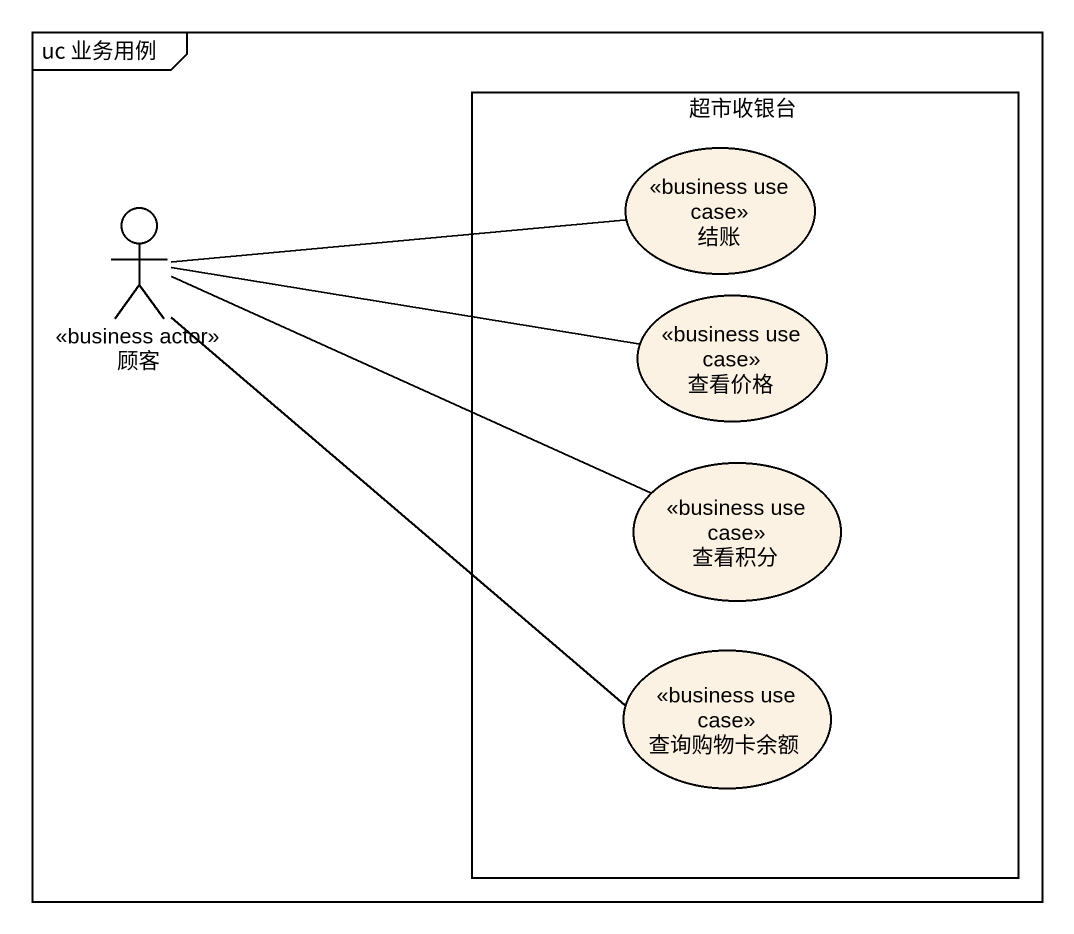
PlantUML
@startuml
mainframe uc 业务用例
rectangle 超市收银台 {
  usecase 结账 <<business use case>>
  usecase 查看价格 <<business use case>>
  usecase 查看积分 <<business use case>>
  usecase 查询购物卡余额 <<business use case>>
}
actor 顾客 <<business actor>>
顾客 -right- 结账
顾客 -right- 查看价格
顾客 -right- 查看积分
顾客 -right- 查询购物卡余额
@enduml
